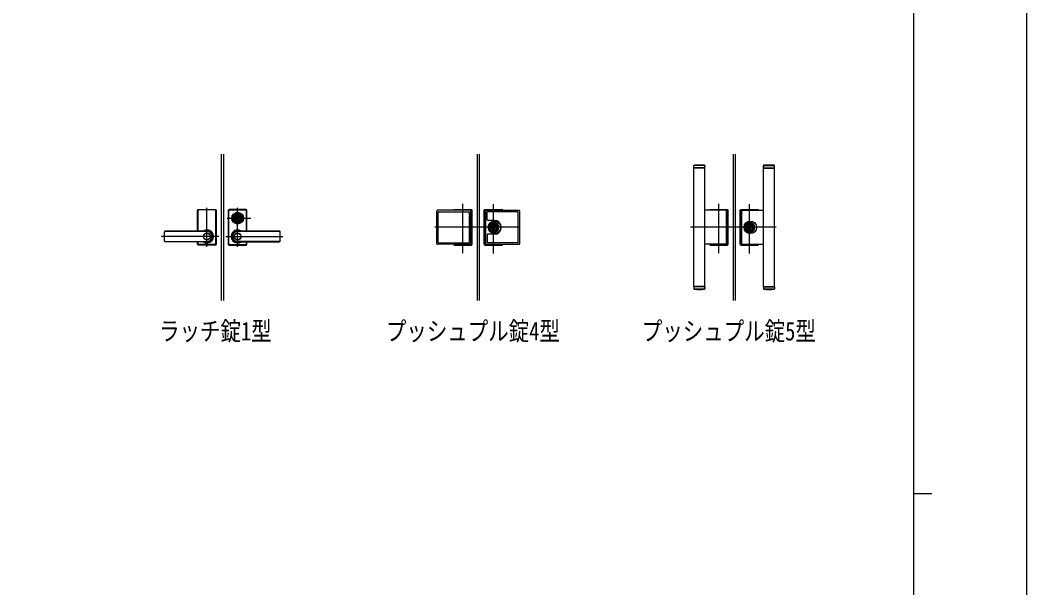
# Model space of a CAD drawing. Units: millimetres, scale not verified. Extents: x -4205 to 4205, y -2970 to 2970.
# Drawn here: x 1452 to 4205, y -133 to 1418 of the extents above; entities that cross this region are included whole.
import ezdxf
from ezdxf.enums import TextEntityAlignment as Align

# ---------------------------------------------------------------- set-up
doc = ezdxf.new("R2010")
doc.units = ezdxf.units.MM
doc.header["$LTSCALE"] = 10
for name, color, linetype in [('0-1_FRONT_V1', 7, 'Continuous'), ('0-2_USER1', 3, 'Continuous'), ('0-3_YKK_12', 2, 'Continuous'), ('0-4_YKK_13', 4, 'Continuous'), ('0-7_YKK_ZWAK', 7, 'Continuous')]:
    doc.layers.add(name, color=color, linetype=linetype)
doc.styles.add('ＭＳ ゴシック', font='')
doc.styles.get('ＭＳ ゴシック').set_extended_font_data('MS Gothic')

msp = doc.modelspace()

# ---------------------------------------------------------------- linework, layer by layer
at = {"layer": '0-1_FRONT_V1'}
for p, q in [((2001.52, 1052.33), (2001.52, 652.33)), ((2007.52, 1052.33), (2007.52, 652.33)), ((2701.52, 1052.33), (2701.52, 652.33)), ((2707.52, 1052.33), (2707.52, 652.33)), ((3401.52, 1052.33), (3401.52, 652.33)), ((3407.52, 1052.33), (3407.52, 652.33))]:
    msp.add_line(p, q, dxfattribs=at)
at = {"layer": '0-3_YKK_12'}
for p, q in [((2662.52, 781.42), (2662.52, 916.89)), ((2746.52, 780.73), (2746.52, 915.51)), ((3362.52, 781.42), (3362.52, 916.89)), ((3446.52, 780.73), (3446.52, 915.51)), ((1962.52, 798.83), (1962.52, 905.83)), ((2046.52, 798.83), (2046.52, 905.83)), ((2017.5, 877.33), (2082.65, 877.33)), ((1995.06, 827.33), (1838.46, 827.33)), ((2013.98, 827.33), (2170.58, 827.33)), ((2819.55, 852.33), (2585.43, 852.33)), ((3519.55, 852.33), (3285.43, 852.33))]:
    msp.add_line(p, q, dxfattribs=at)
at = {"layer": '0-4_YKK_13'}
for p, q in [((3294.52, 1021.33), (3295.02, 1021.83)), ((3294.52, 1014.83), (3294.52, 1021.33)), ((3324.52, 1021.33), (3294.52, 1021.33)), ((3295.02, 1021.83), (3324.02, 1021.83)), ((3324.02, 1021.83), (3324.52, 1021.33)), ((3324.52, 1014.83), (3324.52, 1021.33)), ((3484.52, 1014.83), (3484.52, 1021.33)), ((3484.52, 1021.33), (3514.52, 1021.33)), ((3514.52, 1021.33), (3514.02, 1021.83)), ((3514.52, 1014.83), (3514.52, 1021.33)), ((3324.52, 1014.83), (3294.52, 1014.83)), ((3324.52, 1013.83), (3294.52, 1013.83)), ((3294.52, 690.83), (3294.52, 1013.83)), ((3295.52, 1013.83), (3295.52, 1014.83)), ((3323.52, 1013.83), (3323.52, 1014.83)), ((3324.52, 1018.61), (3324.52, 1017.61)), ((3324.52, 690.83), (3324.52, 1013.83)), ((3484.52, 1018.61), (3484.52, 1017.61)), ((3484.52, 1014.83), (3514.52, 1014.83)), ((3484.52, 1013.83), (3514.52, 1013.83)), ((3484.52, 690.83), (3484.52, 1013.83)), ((3485.52, 1013.83), (3485.52, 1014.83)), ((3513.52, 1013.83), (3513.52, 1014.83)), ((3514.52, 690.83), (3514.52, 1013.83)), ((1937.02, 842.01), (1937.02, 898.83)), ((1937.52, 842.01), (1937.52, 898.33)), ((1938.15, 842.01), (1938.15, 897.7)), ((1939.02, 900.83), (1986.02, 900.83)), ((1985.52, 900.33), (1939.52, 900.33)), ((1984.89, 899.7), (1940.15, 899.7)), ((1986.89, 806.96), (1986.89, 897.7)), ((1987.52, 806.33), (1987.52, 898.33)), ((1988.02, 898.83), (1988.02, 805.83)), ((2021.02, 898.83), (2021.02, 805.83)), ((2021.52, 806.33), (2021.52, 898.33)), ((2022.15, 806.96), (2022.15, 897.7)), ((2070.02, 900.83), (2023.02, 900.83)), ((2023.52, 900.33), (2069.52, 900.33)), ((2024.15, 899.7), (2068.89, 899.7)), ((2070.89, 842.01), (2070.89, 897.7)), ((2071.52, 842.01), (2071.52, 898.33)), ((2072.02, 842.01), (2072.02, 898.83)), ((2590.88, 807.83), (2590.88, 896.83)), ((2681.87, 898.83), (2592.88, 898.83)), ((2594.88, 810.83), (2594.88, 893.83)), ((2595.88, 894.83), (2678.87, 894.83)), ((2639.02, 900.83), (2686.02, 900.83)), ((2685.52, 900.33), (2639.52, 900.33)), ((2679.87, 893.83), (2679.87, 810.83)), ((2683.87, 807.83), (2683.87, 896.83)), ((2687.52, 806.33), (2687.52, 898.33)), ((2688.02, 805.83), (2688.02, 898.83)), ((2721.02, 805.83), (2721.02, 898.83)), ((2721.52, 806.33), (2721.52, 898.33)), ((2723.02, 900.83), (2770.02, 900.83)), ((2723.52, 900.33), (2769.52, 900.33)), ((2725.17, 807.83), (2725.17, 896.83)), ((2727.17, 898.83), (2816.16, 898.83)), ((2729.17, 872.33), (2729.17, 893.83)), ((2813.16, 894.83), (2730.17, 894.83)), ((2814.16, 810.83), (2814.16, 893.83)), ((2818.16, 807.83), (2818.16, 896.83)), ((3381.87, 898.83), (3324.52, 898.83)), ((3339.02, 900.83), (3386.02, 900.83)), ((3385.52, 900.33), (3339.52, 900.33)), ((3383.87, 807.83), (3383.87, 896.83)), ((3387.52, 806.33), (3387.52, 898.33)), ((3388.02, 805.83), (3388.02, 898.83)), ((3421.02, 805.83), (3421.02, 898.83)), ((3421.52, 806.33), (3421.52, 898.33)), ((3423.02, 900.83), (3470.02, 900.83)), ((3423.52, 900.33), (3469.52, 900.33)), ((3425.17, 807.83), (3425.17, 896.83)), ((3427.17, 898.83), (3484.52, 898.83)), ((2035.76, 879.83), (2035.91, 879.83)), ((2039.82, 878.83), (2042.28, 878.83)), ((2039.82, 875.83), (2039.82, 878.83)), ((2039.82, 875.83), (2042.28, 875.83)), ((2042.36, 876.39), (2042.36, 878.27)), ((2042.66, 878.57), (2043.31, 878.57)), ((2042.66, 876.09), (2043.31, 876.09)), ((2043.42, 878.61), (2043.61, 878.73)), ((2043.42, 876.05), (2043.61, 875.92)), ((2043.61, 878.73), (2044.68, 878.73)), ((2043.61, 875.92), (2044.68, 875.92)), ((2044.68, 878.73), (2044.83, 878.16)), ((2044.68, 875.92), (2044.77, 876.29)), ((2044.92, 876.29), (2044.77, 876.29)), ((2045.02, 878.01), (2045.21, 878.01)), ((2045.48, 877.2), (2045.2, 876.48)), ((2045.48, 878.36), (2045.4, 878.14)), ((2045.48, 878.36), (2046.63, 878.36)), ((2045.62, 877.29), (2045.85, 877.29)), ((2046, 877.17), (2046.11, 876.54)), ((2047.56, 876.29), (2046.41, 876.29)), ((2047.04, 877.49), (2046.93, 878.12)), ((2047.42, 877.37), (2047.19, 877.37)), ((2047.56, 877.46), (2047.84, 878.18)), ((2047.56, 876.29), (2047.64, 876.52)), ((2048.02, 876.65), (2047.83, 876.65)), ((2048.12, 878.36), (2048.27, 878.36)), ((2048.37, 875.92), (2048.21, 876.5)), ((2048.37, 878.73), (2048.27, 878.36)), ((2049.43, 878.73), (2048.37, 878.73)), ((2049.43, 875.92), (2048.37, 875.92)), ((2049.62, 878.61), (2049.43, 878.73)), ((2049.62, 876.05), (2049.43, 875.92)), ((2050.38, 878.57), (2049.73, 878.57)), ((2050.38, 876.09), (2049.73, 876.09)), ((2050.68, 876.39), (2050.68, 878.27)), ((2050.76, 878.83), (2053.22, 878.83)), ((2050.76, 875.83), (2053.22, 875.83)), ((2053.22, 875.83), (2053.22, 878.83)), ((2057.28, 879.83), (2057.13, 879.83)), ((2057.28, 874.83), (2057.13, 874.83)), ((2748.72, 871.33), (2730.17, 871.33)), ((2742.28, 853.83), (2739.82, 853.83)), ((2739.82, 850.83), (2739.82, 853.83)), ((2749.78, 862.73), (2743.26, 862.73)), ((2744.52, 853.53), (2743.66, 852.93)), ((2745.12, 853.53), (2744.52, 853.53)), ((2745.62, 853.03), (2745.12, 853.53)), ((2747.92, 853.53), (2747.47, 853.08)), ((2748.52, 853.53), (2747.92, 853.53)), ((2748.52, 853.53), (2749.38, 852.93)), ((2753.22, 853.83), (2750.76, 853.83)), ((2753.22, 850.83), (2753.22, 853.83)), ((3442.28, 853.83), (3439.82, 853.83)), ((3439.82, 850.83), (3439.82, 853.83)), ((3449.78, 862.73), (3443.26, 862.73)), ((3444.52, 853.53), (3443.66, 852.93)), ((3445.12, 853.53), (3444.52, 853.53)), ((3445.62, 853.03), (3445.12, 853.53)), ((3447.92, 853.53), (3447.47, 853.08)), ((3448.52, 853.53), (3447.92, 853.53)), ((3448.52, 853.53), (3449.38, 852.93)), ((3453.22, 853.83), (3450.76, 853.83)), ((3453.22, 850.83), (3453.22, 853.83)), ((1846.52, 814.65), (1846.52, 840.01)), ((1962.52, 842.01), (1848.52, 842.01)), ((1848.52, 841.33), (1962.52, 841.33)), ((2046.52, 842.01), (2160.52, 842.01)), ((2160.52, 841.33), (2046.52, 841.33)), ((2162.52, 814.65), (2162.52, 840.01)), ((2729.17, 832.33), (2729.17, 810.83)), ((2748.72, 833.33), (2730.17, 833.33)), ((2742.28, 850.83), (2739.82, 850.83)), ((2742.17, 851.48), (2742.82, 851.48)), ((2742.85, 853.35), (2743.27, 852.93)), ((2743.27, 852.93), (2743.66, 852.93)), ((2744.52, 851.13), (2743.66, 851.73)), ((2744.52, 851.13), (2745.12, 851.13)), ((2745.12, 851.13), (2745.57, 851.58)), ((2745.57, 852.13), (2745.57, 851.58)), ((2746.39, 853.03), (2745.62, 853.03)), ((2745.77, 852.33), (2745.95, 852.33)), ((2747.09, 852.33), (2746.39, 853.03)), ((2746.65, 851.63), (2747.42, 851.63)), ((2747.09, 852.33), (2747.27, 852.33)), ((2747.42, 851.63), (2747.92, 851.13)), ((2747.47, 852.53), (2747.47, 853.08)), ((2747.92, 851.13), (2748.52, 851.13)), ((2748.52, 851.13), (2749.38, 851.73)), ((2749.97, 852.93), (2749.38, 852.93)), ((2749.77, 851.73), (2749.38, 851.73)), ((2750.19, 851.31), (2749.77, 851.73)), ((2750.22, 853.18), (2749.97, 852.93)), ((2750.87, 853.18), (2750.22, 853.18)), ((2750.87, 851.53), (2750.43, 851.28)), ((2753.22, 850.83), (2750.76, 850.83)), ((2750.87, 851.53), (2750.87, 853.18)), ((3442.28, 850.83), (3439.82, 850.83)), ((3442.17, 851.48), (3442.82, 851.48)), ((3442.85, 853.35), (3443.27, 852.93)), ((3443.27, 852.93), (3443.66, 852.93)), ((3444.52, 851.13), (3443.66, 851.73)), ((3444.52, 851.13), (3445.12, 851.13)), ((3445.12, 851.13), (3445.57, 851.58)), ((3445.57, 852.13), (3445.57, 851.58)), ((3446.39, 853.03), (3445.62, 853.03)), ((3445.77, 852.33), (3445.95, 852.33)), ((3447.09, 852.33), (3446.39, 853.03)), ((3446.65, 851.63), (3447.42, 851.63)), ((3447.09, 852.33), (3447.27, 852.33)), ((3447.42, 851.63), (3447.92, 851.13)), ((3447.47, 852.53), (3447.47, 853.08)), ((3447.92, 851.13), (3448.52, 851.13)), ((3448.52, 851.13), (3449.38, 851.73)), ((3449.97, 852.93), (3449.38, 852.93)), ((3449.77, 851.73), (3449.38, 851.73)), ((3450.19, 851.31), (3449.77, 851.73)), ((3450.22, 853.18), (3449.97, 852.93)), ((3450.87, 853.18), (3450.22, 853.18)), ((3450.87, 851.53), (3450.43, 851.28)), ((3453.22, 850.83), (3450.76, 850.83)), ((3450.87, 851.53), (3450.87, 853.18)), ((1848.52, 813.33), (1962.52, 813.33)), ((1962.52, 812.65), (1848.52, 812.65)), ((1937.02, 805.83), (1937.02, 812.65)), ((1937.52, 806.33), (1937.52, 812.65)), ((1938.15, 806.96), (1938.15, 812.65)), ((1986.02, 803.83), (1939.02, 803.83)), ((1985.52, 804.33), (1939.52, 804.33)), ((1984.89, 804.96), (1940.15, 804.96)), ((2023.02, 803.83), (2070.02, 803.83)), ((2023.52, 804.33), (2069.52, 804.33)), ((2024.15, 804.96), (2068.89, 804.96)), ((2160.52, 813.33), (2046.52, 813.33)), ((2046.52, 812.65), (2160.52, 812.65)), ((2070.89, 806.96), (2070.89, 812.65)), ((2071.52, 806.33), (2071.52, 812.65)), ((2072.02, 805.83), (2072.02, 812.65)), ((2681.87, 805.83), (2592.88, 805.83)), ((2595.88, 809.83), (2678.87, 809.83)), ((2639.02, 803.83), (2686.02, 803.83)), ((2685.52, 804.33), (2639.52, 804.33)), ((2723.02, 803.83), (2770.02, 803.83)), ((2723.52, 804.33), (2769.52, 804.33)), ((2727.17, 805.83), (2816.16, 805.83)), ((2813.16, 809.83), (2730.17, 809.83)), ((3381.87, 805.83), (3324.52, 805.83)), ((3339.02, 803.83), (3386.02, 803.83)), ((3385.52, 804.33), (3339.52, 804.33)), ((3423.02, 803.83), (3470.02, 803.83)), ((3423.52, 804.33), (3469.52, 804.33)), ((3427.17, 805.83), (3484.52, 805.83)), ((3324.52, 690.83), (3294.52, 690.83)), ((3295.52, 690.83), (3295.52, 689.83)), ((3323.52, 690.83), (3323.52, 689.83)), ((3324.52, 689.83), (3324.52, 683.33)), ((3484.52, 690.83), (3514.52, 690.83)), ((3484.52, 689.83), (3514.52, 689.83)), ((3484.52, 689.83), (3484.52, 683.33)), ((3485.52, 690.83), (3485.52, 689.83)), ((3513.52, 690.83), (3513.52, 689.83)), ((3514.52, 689.83), (3514.52, 683.33)), ((3324.52, 683.33), (3294.52, 683.33)), ((3294.52, 683.33), (3295.02, 682.83)), ((3324.52, 686.05), (3324.52, 687.05)), ((3484.52, 686.05), (3484.52, 687.05)), ((3485.02, 682.83), (3484.52, 683.33)), ((3484.52, 683.33), (3514.52, 683.33)), ((3514.02, 682.83), (3485.02, 682.83)), ((3514.52, 683.33), (3514.02, 682.83))]:
    msp.add_line(p, q, dxfattribs=at)
for points in [[(3514.02, 1021.83), (3485.02, 1021.83), (3484.52, 1021.33)], [(2742.17, 851.48), (2742.17, 853.13), (2742.61, 853.38)], [(2742.82, 851.48), (2743.07, 851.73), (2743.66, 851.73)], [(2745.77, 852.33), (2745.95, 852.33), (2746.65, 851.63)], [(3442.17, 851.48), (3442.17, 853.13), (3442.61, 853.38)], [(3442.82, 851.48), (3443.07, 851.73), (3443.66, 851.73)], [(3445.77, 852.33), (3445.95, 852.33), (3446.65, 851.63)], [(3324.52, 689.83), (3294.52, 689.83), (3294.52, 683.33)], [(3295.02, 682.83), (3324.02, 682.83), (3324.52, 683.33)]]:
    msp.add_lwpolyline(points, dxfattribs=at)
for centre, radius in [((2046.52, 877.33), 16), ((2046.52, 877.33), 14), ((2046.52, 877.33), 11.05), ((2046.52, 877.33), 10.9), ((2046.52, 877.33), 9.93), ((2046.52, 877.33), 8.4), ((2046.52, 877.33), 8.3), ((2046.52, 877.33), 4.3), ((2748.82, 852.33), 17), ((2746.52, 852.33), 13.75), ((2746.52, 852.33), 12.5), ((2746.52, 852.33), 10.9), ((2746.52, 852.33), 9.93), ((2746.52, 852.33), 8.4), ((2746.52, 852.33), 8.3), ((3448.82, 852.33), 17), ((3446.52, 852.33), 13.75), ((3446.52, 852.33), 12.5), ((3446.52, 852.33), 10.9), ((3446.52, 852.33), 9.93), ((3446.52, 852.33), 8.4), ((3446.52, 852.33), 8.3), ((1962.52, 827.33), 9.6), ((1962.52, 827.33), 9.15), ((2046.52, 827.33), 9.6), ((2046.52, 827.33), 9.15)]:
    msp.add_circle(centre, radius, dxfattribs=at)
for centre, radius, start, end in [((3309.52, 839.83), 182.5, 85.75781, 94.24219), ((3499.52, 839.83), 182.5, 85.75781, 94.24219), ((1939.02, 898.83), 2, 90, 180), ((1939.52, 898.33), 2, 90, 180), ((1940.15, 897.7), 2, 90, 180), ((1984.89, 897.7), 2, 0, 90), ((1985.52, 898.33), 2, 0, 90), ((1986.02, 898.83), 2, 0, 90), ((2023.02, 898.83), 2, 90, 180), ((2023.52, 898.33), 2, 90, 180), ((2024.15, 897.7), 2, 90, 180), ((2046.52, 877.33), 4.5, 19.47122, 160.52878), ((2068.89, 897.7), 2, 0, 90), ((2069.52, 898.33), 2, 0, 90), ((2070.02, 898.83), 2, 0, 90), ((2592.88, 896.83), 2, 90, 180), ((2595.88, 893.83), 1, 90, 180), ((2639.02, 898.83), 2, 90, 180), ((2639.52, 898.33), 2, 90, 165.52249), ((2678.87, 893.83), 1, 0, 90), ((2681.87, 896.83), 2, 0, 90), ((2685.52, 898.33), 2, 0, 90), ((2686.02, 898.83), 2, 0, 90), ((2723.02, 898.83), 2, 90, 180), ((2723.52, 898.33), 2, 90, 180), ((2727.17, 896.83), 2, 90, 180), ((2730.17, 893.83), 1, 90, 180), ((2769.52, 898.33), 2, 14.47751, 90), ((2770.02, 898.83), 2, 0, 90), ((2813.16, 893.83), 1, 0, 90), ((2816.16, 896.83), 2, 0, 90), ((3339.02, 898.83), 2, 90, 177.83656), ((3339.02, 898.83), 2, 179.04876, 180), ((3339.52, 898.33), 2, 164.53786, 180), ((3339.52, 898.33), 2, 90, 163.27669), ((3381.87, 896.83), 2, 0, 90), ((3385.52, 898.33), 2, 0, 90), ((3386.02, 898.83), 2, 0, 90), ((3423.02, 898.83), 2, 90, 180), ((3423.52, 898.33), 2, 90, 180), ((3427.17, 896.83), 2, 90, 180), ((3469.52, 898.33), 2, 14.47751, 90), ((3470.02, 898.83), 2, 0, 90), ((3469.52, 898.33), 2, 0, 14.47751), ((2046.52, 877.33), 5.65, 164.60412, 195.39588), ((2046.52, 877.33), 4.5, 199.47122, 340.52878), ((2042.66, 878.27), 0.3, 90, 180), ((2042.66, 876.39), 0.3, 180, 270), ((2043.31, 878.77), 0.2, 270, 305), ((2043.31, 875.89), 0.2, 55, 90), ((2045.02, 878.21), 0.2, 195, 270), ((2044.92, 876.59), 0.3, 270, 338), ((2045.21, 878.21), 0.2, 270, 340), ((2045.62, 877.14), 0.15, 90, 158), ((2045.85, 877.14), 0.15, 10, 90), ((2046.41, 876.59), 0.3, 190, 270), ((2046.63, 878.06), 0.3, 10, 90), ((2047.19, 877.52), 0.15, 190, 270), ((2047.42, 877.52), 0.15, 270, 338), ((2047.83, 876.45), 0.2, 90, 160), ((2048.12, 878.06), 0.3, 90, 158), ((2048.02, 876.45), 0.2, 15, 90), ((2049.73, 878.77), 0.2, 235, 270), ((2049.73, 875.89), 0.2, 90, 125), ((2050.38, 878.27), 0.3, 0, 90), ((2050.38, 876.39), 0.3, 270, 0), ((2046.52, 877.33), 5.65, 344.60412, 15.39588), ((2730.17, 872.33), 1, 180, 270), ((2746.52, 852.33), 13.5, 90, 270), ((2746.72, 852.33), 5.7, 164.74248, 195.25752), ((2746.52, 852.33), 4.5, 19.47122, 160.52878), ((2746.52, 852.33), 13.5, 270, 90), ((2748.72, 852.33), 19, 270, 90), ((2746.72, 852.33), 5.7, 344.74248, 15.25752), ((3446.52, 852.33), 13.5, 90, 270), ((3446.72, 852.33), 5.7, 164.74248, 195.25752), ((3446.52, 852.33), 4.5, 19.47122, 160.52878), ((3446.52, 852.33), 13.5, 270, 90), ((3446.72, 852.33), 5.7, 344.74248, 15.25752), ((1848.52, 840.01), 2, 90, 180), ((1848.52, 839.33), 2, 90, 180), ((1962.52, 827.33), 18, 234.64233, 125.35767), ((1962.52, 827.33), 14.68, 269.99997, 90.00003), ((1962.52, 827.33), 14, 270, 90.00003), ((2046.52, 827.33), 18, 54.64233, 305.35767), ((2046.52, 827.33), 14.68, 89.99997, 270.00003), ((2046.52, 827.33), 14, 89.99997, 270), ((2160.52, 840.01), 2, 0, 90), ((2160.52, 839.33), 2, 0, 90), ((2730.17, 832.33), 1, 90, 180), ((2746.52, 852.33), 4.5, 199.47122, 340.52878), ((2742.71, 853.21), 0.2, 45, 120), ((2745.77, 852.13), 0.2, 90, 180), ((2747.27, 852.53), 0.2, 270, 0), ((2750.33, 851.45), 0.2, 225, 300), ((3446.52, 852.33), 4.5, 199.47122, 340.52878), ((3442.71, 853.21), 0.2, 45, 120), ((3445.77, 852.13), 0.2, 90, 180), ((3447.27, 852.53), 0.2, 270, 0), ((3450.33, 851.45), 0.2, 225, 300), ((1848.52, 815.33), 2, 180, 270), ((1848.52, 814.65), 2, 180, 270), ((1939.02, 805.83), 2, 180, 270), ((1939.52, 806.33), 2, 180, 270), ((1940.15, 806.96), 2, 180, 270), ((1984.89, 806.96), 2, 270, 0), ((1985.52, 806.33), 2, 270, 0), ((1986.02, 805.83), 2, 270, 0), ((2023.02, 805.83), 2, 180, 270), ((2023.52, 806.33), 2, 180, 270), ((2024.15, 806.96), 2, 180, 270), ((2068.89, 806.96), 2, 270, 0), ((2069.52, 806.33), 2, 270, 0), ((2070.02, 805.83), 2, 270, 0), ((2160.52, 815.33), 2, 270, 0), ((2160.52, 814.65), 2, 270, 0), ((2592.88, 807.83), 2, 180, 270), ((2595.88, 810.83), 1, 180, 270), ((2639.02, 805.83), 2, 180, 270), ((2639.52, 806.33), 2, 193.43251, 270), ((2678.87, 810.83), 1, 270, 0), ((2681.87, 807.83), 2, 270, 0), ((2685.52, 806.33), 2, 270, 0), ((2686.02, 805.83), 2, 270, 0), ((2723.02, 805.83), 2, 180, 270), ((2723.52, 806.33), 2, 180, 270), ((2727.17, 807.83), 2, 180, 270), ((2730.17, 810.83), 1, 180, 270), ((2769.52, 806.33), 2, 270, 345.52249), ((2770.02, 805.83), 2, 270, 0), ((2813.16, 810.83), 1, 270, 0), ((2816.16, 807.83), 2, 270, 0), ((3339.02, 805.83), 2, 180, 180.55079), ((3339.02, 805.83), 2, 181.44968, 270), ((3339.52, 806.33), 2, 180, 195.0471), ((3339.52, 806.33), 2, 195.97984, 270), ((3381.87, 807.83), 2, 270, 0), ((3385.52, 806.33), 2, 270, 0), ((3386.02, 805.83), 2, 270, 0), ((3423.02, 805.83), 2, 180, 270), ((3423.52, 806.33), 2, 180, 270), ((3427.17, 807.83), 2, 180, 270), ((3469.52, 806.33), 2, 270, 345.52249), ((3470.02, 805.83), 2, 270, 0), ((3469.52, 806.33), 2, 345.52249, 0), ((3470.02, 805.83), 2, 358.47685, 0), ((3309.52, 864.83), 182.5, 265.75781, 274.24219), ((3499.52, 864.83), 182.5, 265.75781, 274.24219)]:
    msp.add_arc(centre, radius, start, end, dxfattribs=at)
at = {"layer": '0-7_YKK_ZWAK'}
for p, q in [((3895.02, 2775), (3895.02, -2525)), ((3895.02, 125), (3945.02, 125))]:
    msp.add_line(p, q, dxfattribs=at)
msp.add_lwpolyline([(-4205, -2970), (4205, -2970), (4205, 2970), (-4205, 2970)], close=True, dxfattribs=at)

# ---------------------------------------------------------------- texts
at = {"layer": '0-2_USER1', "style": 'ＭＳ ゴシック', "width": 0.8}
for s, p in [('ラッチ錠1型', (1831.7, 527.62)), ('プッシュプル錠4型', (2451.92, 527.62)), ('プッシュプル錠5型', (3151.92, 527.62))]:
    msp.add_text(s, height=51.32, dxfattribs=at).set_placement(p, align=Align.BOTTOM_LEFT)

doc.saveas('drawing.dxf')
